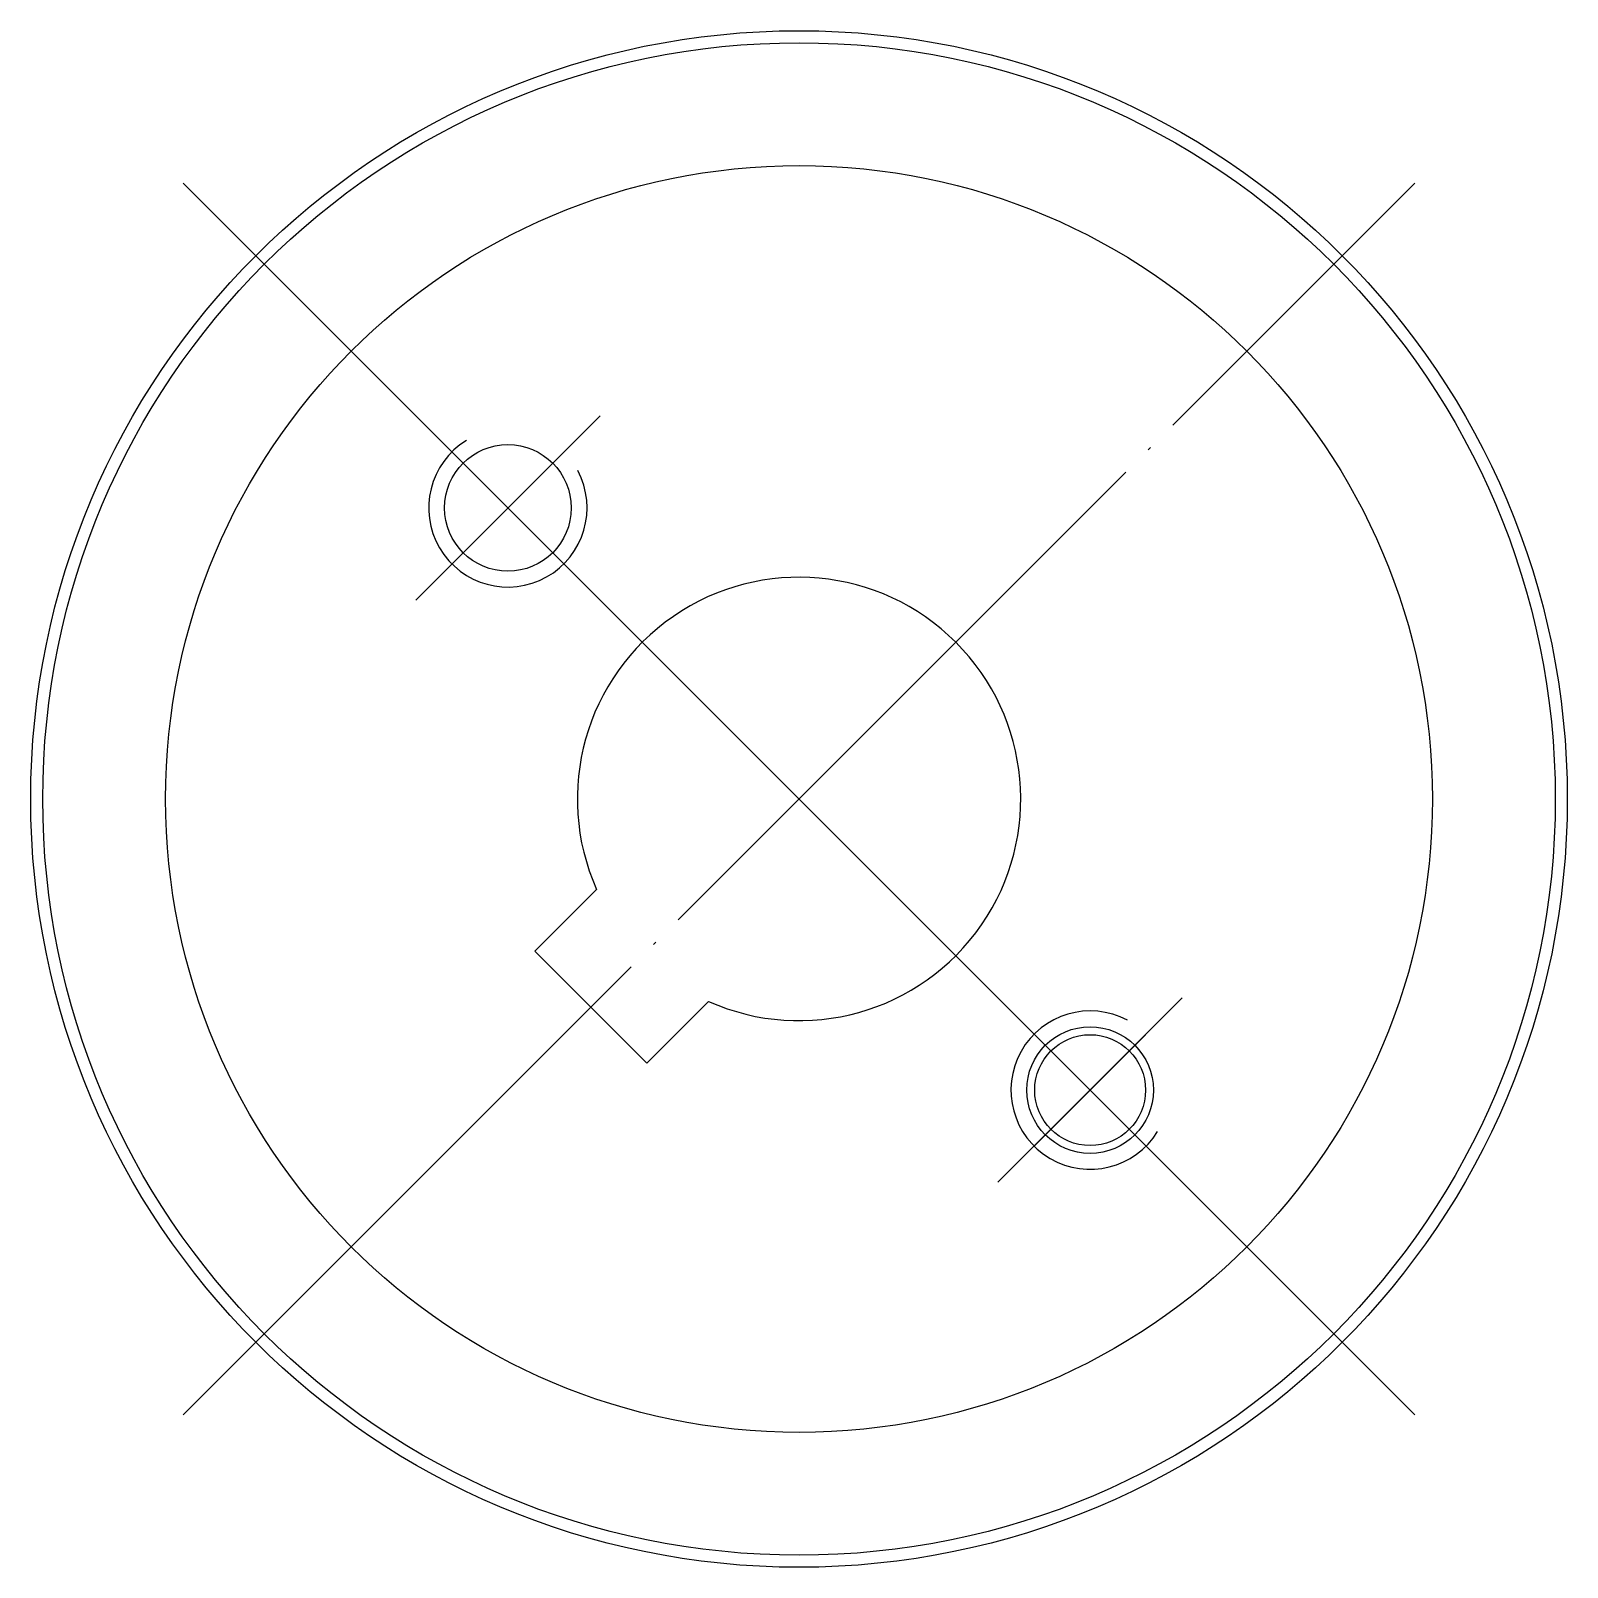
# Model space of a CAD drawing. Extents: x 585 to 633.5, y 604.9 to 653.4.
import ezdxf

# ---------------------------------------------------------------- set-up
doc = ezdxf.new("R2010")
doc.units = 0
doc.header["$MEASUREMENT"] = 0
doc.linetypes.add('CENTER', pattern=[22, 20, -1, 0, -1])
doc.layers.get('0').update_dxf_attribs({"linetype": 'CONTINUOUS'})
doc.layers.add('$PARTREF_BOM', color=7, linetype='CONTINUOUS')
doc.styles.get("Standard").update_dxf_attribs({"font": 'txt.shx', "bigfont": 'chineset.shx'})

# ---------------------------------------------------------------- blocks, each defined once
blk = doc.blocks.new('PARTREF')
at = {"layer": '$PARTREF_BOM', "color": 2}
for p, q in [((-1.75, -1.75), (1.75, 1.75)), ((-1.75, 1.75), (1.75, -1.75))]:
    blk.add_line(p, q, dxfattribs=at)
blk.add_circle((0, 0), 1.75, dxfattribs=at)
at = {"layer": '$PARTREF_BOM', "color": 2, "flags": 1}
for tag, p in [('TAG15', (5.594, -4.742)), ('TAG5', (-16.086, -4.95)), ('TAG10', (-5.651, -4.998)), ('TAG14', (5.594, -8.742)), ('TAG4', (-16.086, -8.95)), ('TAG9', (-5.651, -8.998)), ('TAG3', (-16.086, -12.95)), ('TAG8', (-5.651, -12.998)), ('TAG13', (5.594, -12.742)), ('TAG2', (-16.086, -16.95)), ('TAG7', (-5.651, -16.998)), ('TAG12', (5.594, -16.742)), ('TAG11', (5.594, -20.742)), ('TAG1', (-16.086, -20.95)), ('TAG6', (-5.651, -20.998))]:
    blk.add_attdef(tag, p, '', height=2.5, dxfattribs=at)

msp = doc.modelspace()

# ---------------------------------------------------------------- linework, layer by layer
at = {"color": 1, "linetype": 'CENTER'}
for p, q in [((589.844, 609.69), (628.735, 648.581)), ((603.007, 641.238), (597.187, 635.418)), ((621.392, 622.853), (615.572, 617.033))]:
    msp.add_line(p, q, dxfattribs=at)
at = {"color": 7, "linetype": 'CONTINUOUS'}
for p, q in [((589.844, 648.581), (628.735, 609.69)), ((602.898, 626.28), (600.946, 624.327)), ((600.946, 624.327), (604.481, 620.792)), ((606.434, 622.745), (604.481, 620.792))]:
    msp.add_line(p, q, dxfattribs=at)
for centre, radius in [((609.29, 629.136), 24.26), ((609.29, 629.136), 23.88), ((609.29, 629.136), 20), ((600.097, 638.328), 2), ((618.482, 619.943), 2)]:
    msp.add_circle(centre, radius, dxfattribs=at)
for centre, radius, start, end in [((600.097, 638.328), 2.5, 121.5301, 28.1315), ((609.29, 629.136), 7, 245.9248, 204.0752), ((618.482, 619.943), 2.5, 61.8685, 328.4699)]:
    msp.add_arc(centre, radius, start, end, dxfattribs=at)

# ---------------------------------------------------------------- block references
at = {"color": 7}
msp.add_blockref('PARTREF', (618.482, 619.943), dxfattribs=at)

doc.saveas('drawing.dxf')
